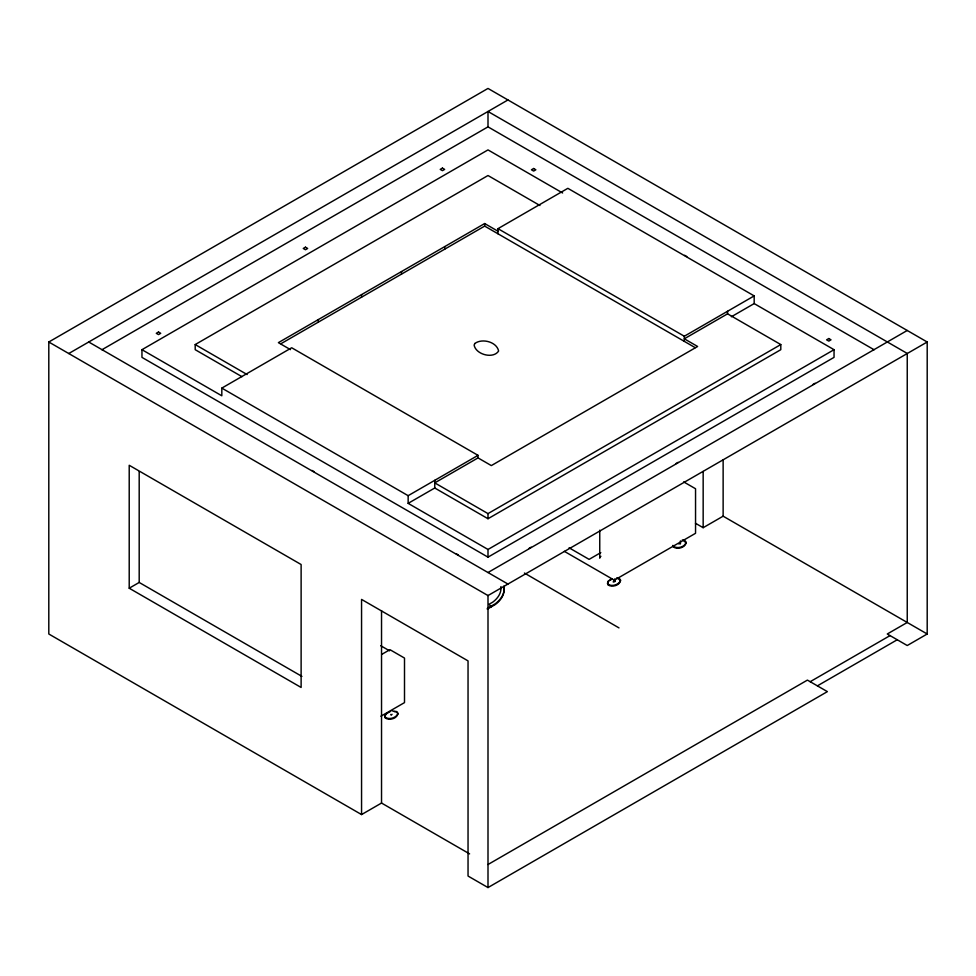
<?xml version="1.0" encoding="UTF-8"?>
<svg xmlns="http://www.w3.org/2000/svg" width="976" height="976" viewBox="0 0 976 976"><rect width="100%" height="100%" fill="white"/><g stroke="black" fill="none" stroke-linecap="round" stroke-linejoin="round"><path stroke-width="1.46" d="M384.825 716.067L386.264 714.103M397.83 714.042C395.573 718.116 388.948 720.02 385.117 717.153L384.751 716.323M620.48 580.94C618.223 585.002 611.586 586.918 607.767 584.051L607.389 583.209M390.815 714.408L391.169 715.213L392.059 714.286M607.987 581.964L608.914 580.988M613.465 581.306L613.245 582.025L614.856 581.513L614.856 578.78M680.406 540.936L680.406 543.656L678.649 543.839M600.142 557.052L600.887 556.296M469.602 853.89L381.531 803.041L361.559 814.57L48.8 633.997L48.8 342.003L488 88.438L927.2 342.003L927.2 633.997L907.241 645.526L887.269 633.997L907.241 622.468L907.241 353.446L488 111.484L488 126.856L874.118 349.774M68.759 353.532L507.959 99.955M101.907 349.762L488 126.856M731.366 316.761L754.18 303.585L834.041 349.689L834.041 357.375L488 557.15L141.959 357.375L141.959 349.689L488 149.901L562.615 192.98M241.938 376.675L195.2 349.689L195.2 344.565L488 175.521L539.935 205.509M497.98 231.227L484.669 223.541L278.38 342.649L290.482 349.628M280.954 343.723L484.669 226.103L695.193 347.651M221.82 388.106L291.69 347.761L478.02 455.341L478.02 457.903L434.759 482.876L488 513.608L780.8 344.565L780.8 349.689L488 518.732L434.759 488L408.151 503.36L408.151 495.686L221.82 388.106L221.82 395.792L141.959 349.689M497.98 233.789L497.98 228.665L567.849 188.319L754.18 295.899L754.18 303.585M129.21 588.211L301.12 687.458L301.12 564.518L129.21 465.271L129.21 588.211L139.19 582.452L301.913 676.392M408.151 495.686L478.02 455.341M497.98 228.665L684.31 336.244L754.18 295.899M780.8 344.565L727.559 313.833L684.31 338.806L697.62 346.48L491.331 465.589L478.02 457.903M408.151 503.36L488 549.464L834.041 349.689M528.943 548.463L531.164 547.182M675.892 463.612L678.113 462.331M812.874 384.532L815.082 383.251M488 572.522L907.241 330.474M382.031 654.225L389.936 649.662L404.503 658.068L404.503 702.61L380.921 716.225M927.2 342.003L488 595.567L48.8 342.003M487.292 608.39L495.247 603.79A43.139 24.9 0 0 0 504.031 586.661M487.292 609.158L495.247 604.559A43.139 24.9 0 0 0 503.799 586.149M600.801 552.611L589.114 559.37L569.106 547.817M695.461 523.258L703.159 527.699L723.131 516.182L927.2 633.997M488 864.516L807.42 680.101L827.38 691.63L488 887.562L468.041 876.045L468.041 660.886L361.559 599.41L361.559 814.57M810.19 681.699L890.051 635.596M817.4 685.86L897.249 639.756M611.72 578.683L607.987 581.269L607.767 584.746C611.708 587.784 620.419 585.515 620.553 579.988L619.382 578.475L616.771 577.804M610.183 580.11L611.72 579.378M390.754 711.248L385.337 714.371L385.117 717.86C389.058 720.886 397.769 718.617 397.903 713.09L396.744 711.577L392.474 710.955M682.322 539.948L684.945 540.619L686.116 542.131C685.103 547.109 677.173 549.134 673.33 546.194L672.952 545.364M679.686 543.242L680.406 543.656M614.136 581.086L614.856 581.513M394.121 711.602L395.573 711.821M683.786 540.863L686.116 542.839C685.103 547.804 677.173 549.83 673.33 546.902L672.952 546.06M618.223 578.707L620.553 580.683M684.627 255.297L686.836 256.566M683.7 481.912L695.546 488.744L695.546 533.299L614.319 580.195L564.323 551.33M195.2 344.565L247.135 374.552M524.405 573.046L618.979 627.897M311.966 470.444L314.187 471.725M456.146 553.685L458.366 554.966M88.731 342.003L507.959 584.051M380.725 645.722L389.583 650.833M396.744 712.285L397.903 713.798M727.559 311.271L727.559 313.833M723.131 459.94L723.131 516.182M703.159 471.469L703.159 527.699M684.31 336.244L684.31 341.368M599.752 530.188L599.752 558.235M491.27 606.852L489.049 604.29L492.734 602.168A39.967 23.07 0 0 0 500.908 586.6M488 513.608L488 518.732M488 549.464L488 557.15M488 595.384L488 887.562M484.669 223.541L484.669 226.103M444.751 246.599L444.751 249.161M434.759 480.314L434.759 488M401.49 271.572L401.49 274.134M381.531 610.622L381.531 803.041M361.559 294.618L361.559 297.18M318.31 319.591L318.31 322.153M139.19 471.652L139.19 582.452M474.824 343.515L474.129 345.089C475.751 354.52 493.222 359.314 498.614 351.043C496.784 341.759 481.973 338.038 474.824 343.515M158.502 332.023L156.282 333.304L158.502 334.585L160.723 333.304L158.502 332.023M305.464 247.184L303.243 248.465L305.464 249.746L307.672 248.465L305.464 247.184M442.433 168.104L440.213 169.385L442.433 170.666L444.653 169.385L442.433 168.104M533.64 168.506L531.432 169.787L533.64 171.068L535.861 169.787L533.64 168.506M828.807 338.538L826.587 339.819L828.807 341.1L831.027 339.819L828.807 338.538"/></g></svg>
